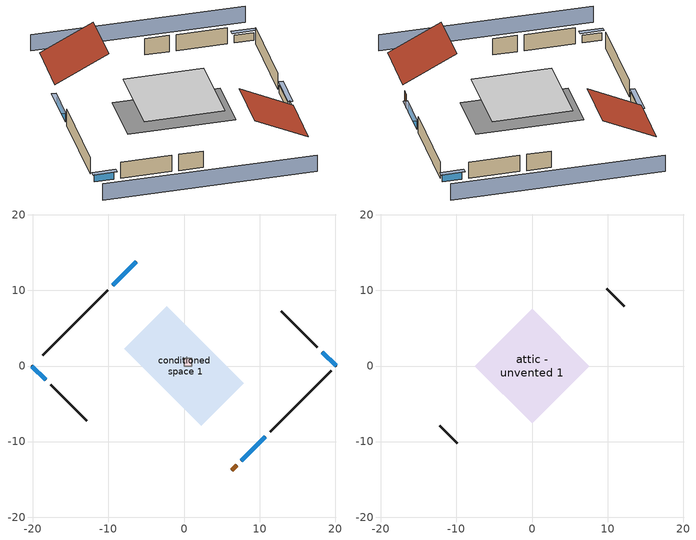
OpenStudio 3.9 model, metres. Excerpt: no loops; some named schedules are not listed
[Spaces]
conditioned space 1
 floor foundation (Slab1 construction): -7.88,2.26 -2.26,7.88 7.88,-2.26 2.26,-7.88 z0
 wall outside (Wall1 construction): -10.08,10.03 -18.69,1.42 z0:2.44
 wall outside (Wall2 construction): 17.63,2.48 12.84,7.27 z0:2.44
 wall outside (Wall3 construction): 11.38,-8.73 19.46,-0.66 z0:2.44
 wall outside (Wall4 construction): -17.63,-2.48 -12.84,-7.27 z0:2.44
 wall outside (AdiabaticWallConstruction): -6.3,13.81 -9.42,10.69 / 7.61,-12.51 10.72,-9.39 z0:1.19; 20.11,0 18.29,1.82 / -20.11,0 -18.29,-1.82 z0:1.13
 wall outside (AdiabaticWallConstruction 1): 6.3,-13.81 6.95,-13.16 z0:2.03
 window (WindowConstruction): -6.3,13.81 -9.42,10.69 z0:1.19
 window (WindowConstruction 1): 20.11,0 18.29,1.82 z0:1.13
 window (WindowConstruction 2): 7.61,-12.5 10.72,-9.39 z0:1.19
 window (WindowConstruction 3): -20.11,0 -18.29,-1.82 z0:1.13
 door (Door): 6.3,-13.81 6.95,-13.16 z0:2.03
furnace airloop ret air space
 floor adiabatic (AdiabaticConst): 0,0 0,1 1,1 1,0 z0
 wall adiabatic (AdiabaticConst): 0,1 0,0 1,0 1,1 0,1 z0:1
 ceiling adiabatic (AdiabaticConst): 1,0 1,1 0,1 0,0 z1
attic - unvented 1
 floor to conditioned space 1 (Floor1 construction Reversed): -7.55,0 0,7.55 7.55,0 0,-7.55 z2.44
 wall outside (Wall5 construction): 12.19,7.92 9.89,10.22 z0:2.44
 wall outside (Wall6 construction): -12.19,-7.92 -9.89,-10.22 z0:2.44
 roof outside (Roof1 construction): -5.65,14.46,2.44 -0.6,9.41,6.01 5.05,15.06,6.01 0,20.11,2.44
 roof outside (Roof2 construction): 5.65,-14.46,2.44 0.6,-9.41,6.01 -5.05,-15.06,6.01 0,-20.11,2.44
shading: -23.34,-3.23 -3.23,-23.34 / 23.34,3.23 3.23,23.34 z0:2.44; -9.64,10.48 -6.09,14.02 -6.52,14.45 -10.07,10.91 z1.49; 18.07,2.04 20.33,-0.22 20.76,0.22 18.5,2.47 z1.43; 10.94,-9.17 7.39,-12.72 7.82,-13.15 11.37,-9.6 z1.49; -18.07,-2.04 -20.33,0.22 -20.76,-0.22 -18.5,-2.47 z1.43
[Site]
Portland Intl Arpt_OR: Latitude {deg}=45.59; Longitude {deg}=-122.6; Time Zone {hr}=-8; Elevation {m}=33; Terrain=Suburbs; Keep Site Location Information=Yes
[Site:GroundTemperature:Shallow]
10.2558, 8.96328, 8.85977, 9.47314, 11.9355, 14.3863, 16.5111, 17.8571, 17.9714, 16.8767, 14.8061, 12.4304
[Site:WaterMainsTemperature]
Calculation Method=Schedule; Temperature Schedule=mains temperature schedule
[Building]
Building 1
[Material] Roughness=Rough
Name | Thickness {m} | Conductivity {W/m-K} | Density {kg/m3} | Specific Heat {J/kg-K} | Thermal Absorptance | Solar Absorptance | Visible Absorptance
asphalt or fiberglass shingles | 0.00635 | 0.162714 | 1121.4 | 1465.45 | 0.9 | 0.85 | 0.85
roof rigid ins | 0.00281632 | 0.029427 | 32.04 | 1214.23 | 0.9 | 0.7 | 0.7
osb sheathing 0.5 in. | 0.0127 | 0.115458 | 512.64 | 1214.23 | 0.9 | 0.6 | 0.6
wood siding | 0.0254 | 0.102417 | 544.68 | 1172.36 | 0.9 | 0.85 | 0.85
osb sheathing 0.5 in. 1 | 0.0127 | 0.115458 | 512.64 | 1214.23 | 0.9 | 0.7 | 0.7
wall stud and cavity | 0.1397 | 0.117713 | 139.0536 | 1170.24 | 0.9 | 0.7 | 0.7
gypsum board | 0.0127 | 0.160291 | 801 | 837.4 | 0.9 | 0.6 | 0.6
wall stud and cavity 1 | 0.1397 | 0.727959 | 139.0536 | 1170.24 | 0.9 | 0.6 | 0.6
ceiling loosefill ins | 0.254 | 0.0480833 | 16.02 | 1046.75 | 0.9 | 0.7 | 0.7
ceiling stud and cavity | 0.1397 | 0.104117 | 65.682 | 1177.47 | 0.9 | 0.7 | 0.7
concrete 4.0 in. | 0.1016 | 1.803125 | 2242.8 | 837.4 | 0.9 | 0.7 | 0.7
floor covering | 0.0127 | 0.0450781 | 54.468 | 1339.84 | 0.9 | 0.9 | 0.9
wood siding 1; wood siding 2 | 0.0254 | 0.102417 | 544.68 | 1172.36
wall rigid ins | 0.512978 | 0.029427 | 32.04 | 1214.23 | 0.9 | 0.7 | 0.7
wall stud and cavity 2 | 0.0889 | 0.380278 | 52.3479 | 1209.89 | 0.9 | 0.7 | 0.7
door material | 0.04445 | 0.0612267 | 512.64 | 1214.23 | 0.9 | 0.7 | 0.7
wall stud and cavity 3 | 0.0889 | 0.391764 | 83.0341 | 1211.67 | 0.9 | 0.7 | 0.7
furniture material conditioned space 1 | 0.1524 | 0.115458 | 640.8 | 1214.23 | 0.9 | 0.6 | 0.6
[Construction]
Roof1 construction; Roof2 construction: asphalt or fiberglass shingles, roof rigid ins, osb sheathing 0.5 in.
Wall1 construction; Wall2 construction; Wall3 construction; Wall4 construction: wood siding, osb sheathing 0.5 in. 1, wall stud and cavity, gypsum board
Wall5 construction; Wall6 construction: wood siding, osb sheathing 0.5 in. 1, wall stud and cavity 1
Floor1 construction Reversed: gypsum board, ceiling stud and cavity, ceiling loosefill ins
Slab1 construction: concrete 4.0 in., floor covering
WindowConstruction; WindowConstruction 1; WindowConstruction 2; WindowConstruction 3: WindowMaterial
AdiabaticWallConstruction: wood siding 1, wall rigid ins, wall stud and cavity 2, gypsum board
Door: door material
AdiabaticWallConstruction 1: wood siding 2, wall rigid ins, wall stud and cavity 2, gypsum board
PartitionWallConstruction: gypsum board, wall stud and cavity 3, gypsum board
furniture construction conditioned space 1: furniture material conditioned space 1
AdiabaticConst: Adiabatic
[WindowMaterial:SimpleGlazingSystem]
WindowMaterial: U-Factor {W/m2-K}=6.58648; Solar Heat Gain Coefficient=0.76
[Material:NoMass]
Adiabatic: Roughness=Rough; Thermal Resistance {m2-K/W}=176.1
[ThermalZone] Multiplier=1; Use Ideal Air Loads=No
Name | Volume {m3} | Thermostat
conditioned space | 278.185 | conditioned space temperature setpoint
attic - unvented | 90.8252
furnace airloop ret air zone | 1
[Sizing:Zone] Zone Cooling Design Supply Air Temperature Input Method=SupplyAirTemperature; Zone Cooling Design Supply Air Temperature {C}=14; Zone Cooling Design Supply Air Temperature Difference {deltaC}=11.11; Zone Heating Design Supply Air Temperature Input Method=SupplyAirTemperature; Zone Heating Design Supply Air Temperature {C}=40; Zone Heating Design Supply Air Temperature Difference {deltaC}=11.11; Zone Cooling Design Supply Air Humidity Ratio {kg-H2O/kg-air}=0.0085; Zone Heating Design Supply Air Humidity Ratio {kg-H2O/kg-air}=0.008; Cooling Design Air Flow Method=DesignDay; Heating Design Air Flow Method=DesignDay; Account for Dedicated Outdoor Air System=No; Dedicated Outdoor Air System Control Strategy=NeutralSupplyAir; Dedicated Outdoor Air Low Setpoint Temperature for Design {C}=autosize; Dedicated Outdoor Air High Setpoint Temperature for Design {C}=autosize; Zone Load Sizing Method=Sensible Load Only No Latent Load; Zone Latent Cooling Design Supply Air Humidity Ratio Input Method=HumidityRatioDifference; Zone Cooling Design Supply Air Humidity Ratio Difference {kgWater/kgDryAir}=0.005; Zone Latent Heating Design Supply Air Humidity Ratio Input Method=HumidityRatioDifference; Zone Humidification Design Supply Air Humidity Ratio Difference {kgWater/kgDryAir}=0.005; Sizing Option=Coincident
attic - unvented; furnace airloop ret air zone
[Space]
Name | Thermal Zone | Volume {m3}
conditioned space 1 | conditioned space | 278.185
attic - unvented 1 | attic - unvented | 90.8252
furnace airloop ret air space | furnace airloop ret air zone
[ThermostatSetpoint:DualSetpoint]
conditioned space temperature setpoint: Heating Setpoint Temperature Schedule=heating setpoint; Cooling Setpoint Temperature Schedule=cooling setpoint; Temperature Difference Between Cutout And Setpoint {deltaC}=0
[Foundation:Kiva]
Foundation Kiva 1: Initial Indoor Air Temperature {C}=16.6667; Wall Height Above Grade {m}=0.1016; Wall Depth Below Slab {m}=0.2032
[Foundation:Kiva:Settings]
Soil Conductivity {W/m-K}=1.3848; Soil Density {kg/m3}=1842.3; Soil Specific Heat {J/kg-K}=418.7; Ground Solar Absorptivity=0.9; Ground Thermal Absorptivity=0.9; Ground Surface Roughness {m}=0.03; Far-Field Width {m}=40; Deep-Ground Boundary Condition=ZeroFlux; Deep-Ground Depth {m}=40; Minimum Cell Dimension {m}=0.2; Maximum Cell Growth Coefficient=3; Simulation Timestep=Timestep
[SurfaceProperty:ExposedFoundationPerimeter]
Slab1: Exposed Perimeter Calculation Method=TotalExposedPerimeter; Total Exposed Perimeter {m}=44.59224
[SurfaceProperty:IncidentSolarMultiplier] Incident Solar Multiplier=1; Incident Solar Multiplier Schedule=trans schedule winter=0.85 summer=0.7
Window1; Window2; Window3; Window4
[InternalMass:Definition] Design Level Calculation Method=SurfaceArea
Name | Construction | Surface Area {m2}
partition wall mass | PartitionWallConstruction | 114.085
furniture mass conditioned space 1 | furniture construction conditioned space 1 | 45.63397
[InternalMass] Space or SpaceType=conditioned space 1; Multiplier=1
Name | Internal Mass Definition
partition wall mass | partition wall mass
furniture mass conditioned space 1 | furniture mass conditioned space 1
[EnergyManagementSystem:Sensor]
Name | Output Variable or Output Meter Index Key | Output Variable or Output Meter
water_heater_T_set | water heater setpoint | Schedule Value
out_pb_s |  | Site Outdoor Air Barometric Pressure
out_wt_s |  | Site Outdoor Air Humidity Ratio
site_vw_s |  | Site Wind Speed
cool_season | cooling season schedule | Schedule Value
furnace_airloop_AH_MFR_s | Node 5 | System Node Mass Flow Rate
furnace_airloop_AH_VFR_s | Node 5 | System Node Current Density Volume Flow Rate
furnace_airloop_AH_Tout_s | Node 5 | System Node Temperature
furnace_airloop_AH_Wout_s | Node 5 | System Node Humidity Ratio
furnace_airloop_RA_T_s | Node 8 | System Node Temperature
furnace_airloop_Ra_W_s | Node 8 | System Node Humidity Ratio
furnace_airloop_0_DZ_T_s | attic - unvented | Zone Air Temperature
furnace_airloop_0_DZ_W_s | attic - unvented | Zone Mean Air Humidity Ratio
natural_vent_s | natural vent schedule | Schedule Value
htg_sp_s | heating setpoint | Schedule Value
clg_sp_s | cooling setpoint | Schedule Value
mech_vent_range_fan_0_sch_s | mech vent range fan 0 schedule | Schedule Value
mech_vent_bath_fan_0_sch_s | mech vent bath fan 0 schedule | Schedule Value
clothes_dryer_exhaust_0_sch_s | clothes_dryer | Schedule Value
htg_load_cond |  | Heating:EnergyTransfer:Zone:CONDITIONED SPACE
clg_load_cond |  | Cooling:EnergyTransfer:Zone:CONDITIONED SPACE
htg_load_duct |  | Heating:EnergyTransfer:Zone:FURNACE AIRLOOP RET AIR ZONE
clg_load_duct |  | Cooling:EnergyTransfer:Zone:FURNACE AIRLOOP RET AIR ZONE
s_conv | Floor1 | Surface Inside Face Convection Heat Gain Energy
s_ig | Floor1 | Surface Inside Face Internal Gains Radiation Heat Gain Energy
s_sol | Floor1 | Surface Inside Face Solar Radiation Heat Gain Energy
s_lgt | Floor1 | Surface Inside Face Lights Radiation Heat Gain Energy
s_surf | Floor1 | Surface Inside Face Net Surface Thermal Radiation Heat Gain Energy
s_conv_1 | Slab1 | Surface Inside Face Convection Heat Gain Energy
s_ig_1 | Slab1 | Surface Inside Face Internal Gains Radiation Heat Gain Energy
s_sol_1 | Slab1 | Surface Inside Face Solar Radiation Heat Gain Energy
s_lgt_1 | Slab1 | Surface Inside Face Lights Radiation Heat Gain Energy
s_surf_1 | Slab1 | Surface Inside Face Net Surface Thermal Radiation Heat Gain Energy
ss_sol | Door1 | Surface Inside Face Solar Radiation Heat Gain Energy
ss_lgt | Door1 | Surface Inside Face Lights Radiation Heat Gain Energy
ss_conv | Door1 | Surface Inside Face Convection Heat Gain Energy
ss_ig | Door1 | Surface Inside Face Internal Gains Radiation Heat Gain Energy
ss_surf | Door1 | Surface Inside Face Net Surface Thermal Radiation Heat Gain Energy
ss_conv_1 | Window1 | Surface Inside Face Convection Heat Gain Energy
ss_ig_1 | Window1 | Surface Inside Face Internal Gains Radiation Heat Gain Energy
ss_surf_1 | Window1 | Surface Inside Face Net Surface Thermal Radiation Heat Gain Energy
ss_trans_in | Window1 | Surface Window Transmitted Solar Radiation Rate
ss_back_out | Window1 | Surface Window Shortwave from Zone Back Out Window Heat Transfer Rate
ss_trans_out | Window1 | Surface Inside Face Initial Transmitted Diffuse Transmitted Out Window Solar Radiation Rate
ss_conv_2 | Window2 | Surface Inside Face Convection Heat Gain Energy
ss_ig_2 | Window2 | Surface Inside Face Internal Gains Radiation Heat Gain Energy
ss_surf_2 | Window2 | Surface Inside Face Net Surface Thermal Radiation Heat Gain Energy
ss_trans_in_1 | Window2 | Surface Window Transmitted Solar Radiation Rate
ss_back_out_1 | Window2 | Surface Window Shortwave from Zone Back Out Window Heat Transfer Rate
ss_trans_out_1 | Window2 | Surface Inside Face Initial Transmitted Diffuse Transmitted Out Window Solar Radiation Rate
ss_conv_3 | Window3 | Surface Inside Face Convection Heat Gain Energy
ss_ig_3 | Window3 | Surface Inside Face Internal Gains Radiation Heat Gain Energy
ss_surf_3 | Window3 | Surface Inside Face Net Surface Thermal Radiation Heat Gain Energy
ss_trans_in_2 | Window3 | Surface Window Transmitted Solar Radiation Rate
ss_back_out_2 | Window3 | Surface Window Shortwave from Zone Back Out Window Heat Transfer Rate
ss_trans_out_2 | Window3 | Surface Inside Face Initial Transmitted Diffuse Transmitted Out Window Solar Radiation Rate
ss_conv_4 | Window4 | Surface Inside Face Convection Heat Gain Energy
ss_ig_4 | Window4 | Surface Inside Face Internal Gains Radiation Heat Gain Energy
ss_surf_4 | Window4 | Surface Inside Face Net Surface Thermal Radiation Heat Gain Energy
ss_trans_in_3 | Window4 | Surface Window Transmitted Solar Radiation Rate
ss_back_out_3 | Window4 | Surface Window Shortwave from Zone Back Out Window Heat Transfer Rate
ss_trans_out_3 | Window4 | Surface Inside Face Initial Transmitted Diffuse Transmitted Out Window Solar Radiation Rate
s_conv_2 | Wall1 | Surface Inside Face Convection Heat Gain Energy
s_ig_2 | Wall1 | Surface Inside Face Internal Gains Radiation Heat Gain Energy
s_sol_2 | Wall1 | Surface Inside Face Solar Radiation Heat Gain Energy
s_lgt_2 | Wall1 | Surface Inside Face Lights Radiation Heat Gain Energy
s_surf_2 | Wall1 | Surface Inside Face Net Surface Thermal Radiation Heat Gain Energy
s_conv_3 | Wall2 | Surface Inside Face Convection Heat Gain Energy
s_ig_3 | Wall2 | Surface Inside Face Internal Gains Radiation Heat Gain Energy
s_sol_3 | Wall2 | Surface Inside Face Solar Radiation Heat Gain Energy
s_lgt_3 | Wall2 | Surface Inside Face Lights Radiation Heat Gain Energy
s_surf_3 | Wall2 | Surface Inside Face Net Surface Thermal Radiation Heat Gain Energy
s_conv_4 | Wall3 | Surface Inside Face Convection Heat Gain Energy
s_ig_4 | Wall3 | Surface Inside Face Internal Gains Radiation Heat Gain Energy
s_sol_4 | Wall3 | Surface Inside Face Solar Radiation Heat Gain Energy
s_lgt_4 | Wall3 | Surface Inside Face Lights Radiation Heat Gain Energy
s_surf_4 | Wall3 | Surface Inside Face Net Surface Thermal Radiation Heat Gain Energy
s_conv_5 | Wall4 | Surface Inside Face Convection Heat Gain Energy
s_ig_5 | Wall4 | Surface Inside Face Internal Gains Radiation Heat Gain Energy
s_sol_5 | Wall4 | Surface Inside Face Solar Radiation Heat Gain Energy
s_lgt_5 | Wall4 | Surface Inside Face Lights Radiation Heat Gain Energy
s_surf_5 | Wall4 | Surface Inside Face Net Surface Thermal Radiation Heat Gain Energy
im_conv | furniture mass conditioned space 1 | Surface Inside Face Convection Heat Gain Energy
im_ig | furniture mass conditioned space 1 | Surface Inside Face Internal Gains Radiation Heat Gain Energy
im_sol | furniture mass conditioned space 1 | Surface Inside Face Solar Radiation Heat Gain Energy
im_lgt | furniture mass conditioned space 1 | Surface Inside Face Lights Radiation Heat Gain Energy
im_surf | furniture mass conditioned space 1 | Surface Inside Face Net Surface Thermal Radiation Heat Gain Energy
im_conv_1 | partition wall mass | Surface Inside Face Convection Heat Gain Energy
im_ig_1 | partition wall mass | Surface Inside Face Internal Gains Radiation Heat Gain Energy
im_sol_1 | partition wall mass | Surface Inside Face Solar Radiation Heat Gain Energy
im_lgt_1 | partition wall mass | Surface Inside Face Lights Radiation Heat Gain Energy
im_surf_1 | partition wall mass | Surface Inside Face Net Surface Thermal Radiation Heat Gain Energy
airflow_gain | infil flow | Infiltration Sensible Heat Gain Energy
airflow_loss | infil flow | Infiltration Sensible Heat Loss Energy
airflow_gain_1 | natural vent flow | Infiltration Sensible Heat Gain Energy
airflow_loss_1 | natural vent flow | Infiltration Sensible Heat Loss Energy
airflow_gain_2 | whole house fan flow | Infiltration Sensible Heat Gain Energy
airflow_loss_2 | whole house fan flow | Infiltration Sensible Heat Loss Energy
mv_conv | mech vent bath fan 0 | Electric Equipment Convective Heating Energy
mv_rad | mech vent bath fan 0 | Electric Equipment Radiant Heating Energy
mv_conv_1 | mech vent house fan | Electric Equipment Convective Heating Energy
mv_rad_1 | mech vent house fan | Electric Equipment Radiant Heating Energy
mv_conv_2 | mech vent house fan cfis | Electric Equipment Convective Heating Energy
mv_rad_2 | mech vent house fan cfis | Electric Equipment Radiant Heating Energy
mv_conv_3 | mech vent range fan 0 | Electric Equipment Convective Heating Energy
mv_rad_3 | mech vent range fan 0 | Electric Equipment Radiant Heating Energy
mv_conv_4 | mech vent house fan latent load | Other Equipment Convective Heating Energy
mv_rad_4 | mech vent house fan latent load | Other Equipment Radiant Heating Energy
mv_conv_5 | mech vent house fan sensible load | Other Equipment Convective Heating Energy
mv_rad_5 | mech vent house fan sensible load | Other Equipment Radiant Heating Energy
ducts_conv | furnace airloop_0 RetCondToRP | Other Equipment Convective Heating Energy
ducts_rad | furnace airloop_0 RetCondToRP | Other Equipment Radiant Heating Energy
ducts_conv_1 | furnace airloop_0 RetLatLkToRP | Other Equipment Convective Heating Energy
ducts_rad_1 | furnace airloop_0 RetLatLkToRP | Other Equipment Radiant Heating Energy
ducts_conv_2 | furnace airloop_0 RetSensLkToRP | Other Equipment Convective Heating Energy
ducts_rad_2 | furnace airloop_0 RetSensLkToRP | Other Equipment Radiant Heating Energy
ducts_conv_3 | furnace airloop_0 SupCondToLv | Other Equipment Convective Heating Energy
ducts_rad_3 | furnace airloop_0 SupCondToLv | Other Equipment Radiant Heating Energy
ducts_conv_4 | furnace airloop_0 SupLatLkToCond | Other Equipment Convective Heating Energy
ducts_rad_4 | furnace airloop_0 SupLatLkToCond | Other Equipment Radiant Heating Energy
ducts_conv_5 | furnace airloop_0 SupSensLkToCond | Other Equipment Convective Heating Energy
ducts_rad_5 | furnace airloop_0 SupSensLkToCond | Other Equipment Radiant Heating Energy
ig_lgt_conv | interior lighting | Lights Convective Heating Energy
ig_lgt_rad | interior lighting | Lights Radiant Heating Energy
ig_lgt_vis | interior lighting | Lights Visible Radiation Heating Energy
ig_ee_conv | clothes dryer | Electric Equipment Convective Heating Energy
ig_ee_rad | clothes dryer | Electric Equipment Radiant Heating Energy
ig_ee_conv_1 | clothes washer | Electric Equipment Convective Heating Energy
ig_ee_rad_1 | clothes washer | Electric Equipment Radiant Heating Energy
ig_ee_conv_2 | cooking range | Electric Equipment Convective Heating Energy
ig_ee_rad_2 | cooking range | Electric Equipment Radiant Heating Energy
ig_ee_conv_3 | dishwasher | Electric Equipment Convective Heating Energy
ig_ee_rad_3 | dishwasher | Electric Equipment Radiant Heating Energy
ig_ee_conv_4 | fridge | Electric Equipment Convective Heating Energy
ig_ee_rad_4 | fridge | Electric Equipment Radiant Heating Energy
ig_ee_conv_5 | misc plug loads | Electric Equipment Convective Heating Energy
ig_ee_rad_5 | misc plug loads | Electric Equipment Radiant Heating Energy
ig_ee_conv_6 | misc tv | Electric Equipment Convective Heating Energy
ig_ee_rad_6 | misc tv | Electric Equipment Radiant Heating Energy
ig_ee_conv_7 | whole house fan | Electric Equipment Convective Heating Energy
ig_ee_rad_7 | whole house fan | Electric Equipment Radiant Heating Energy
ig_oe_conv | clothes dryer 1 | Other Equipment Convective Heating Energy
ig_oe_rad | clothes dryer 1 | Other Equipment Radiant Heating Energy
ig_oe_conv_1 | cooking range 1 | Other Equipment Convective Heating Energy
ig_oe_rad_1 | cooking range 1 | Other Equipment Radiant Heating Energy
ig_oe_conv_2 | general water use latent | Other Equipment Convective Heating Energy
ig_oe_rad_2 | general water use latent | Other Equipment Radiant Heating Energy
[OtherEquipment:Definition] Design Level Calculation Method=EquipmentLevel
Name | Design Level {W} | Fraction Latent | Fraction Radiant | Fraction Lost
water heater sens; furnace airloop_0 SupSensLkToCond; furnace airloop_0 SupCondToLv; furnace airloop_0 RetCondToRP; furnace airloop_0 RetSensLkToRP; furnace airloop_0 SupCondToDZ; furnace airloop_0 RetCondToDZ; furnace airloop_0 SupSensLkToDZ; mech vent house fan sensible load | 0 | 0 | 0 | 0
water heater lat; furnace airloop_0 SupLatLkToCond; furnace airloop_0 RetLatLkToRP; furnace airloop_0 SupLatLkToDZ; mech vent house fan latent load | 0 | 1 | 0 | 0
water heater energy adjustment1 | 0.01 | 0 | 0 | 1
clothes dryer 2 | 0 | 0.015 | 0.081 | 0.85
cooking range 2 | 0 | 0.08 | 0.432 | 0.2
general water use sensible | -61.6891 | 0 | 0.6 | 0
general water use latent | 62.594 | 1 | 0 | 0
[OtherEquipment]
Name | Other Equipment Definition | Space or SpaceType | Schedule | Fuel Type
water heater sens | water heater sens | conditioned space 1 | Always On Discrete
water heater lat | water heater lat | conditioned space 1 | Always On Discrete
water heater energy adjustment1 | water heater energy adjustment1 | conditioned space 1 | Always On Discrete | Electricity
clothes dryer 1 | clothes dryer 2 | conditioned space 1 | clothes_dryer | Electricity
cooking range 1 | cooking range 2 | conditioned space 1 | cooking_range | Electricity
general water use sensible | general water use sensible | conditioned space 1 | general water use schedule
general water use latent | general water use latent | conditioned space 1 | general water use schedule
furnace airloop_0 SupSensLkToCond | furnace airloop_0 SupSensLkToCond | conditioned space 1 | Always On Discrete
furnace airloop_0 SupLatLkToCond | furnace airloop_0 SupLatLkToCond | conditioned space 1 | Always On Discrete
furnace airloop_0 SupCondToLv | furnace airloop_0 SupCondToLv | conditioned space 1 | Always On Discrete
furnace airloop_0 RetCondToRP | furnace airloop_0 RetCondToRP | furnace airloop ret air space | Always On Discrete
furnace airloop_0 RetSensLkToRP | furnace airloop_0 RetSensLkToRP | furnace airloop ret air space | Always On Discrete
furnace airloop_0 RetLatLkToRP | furnace airloop_0 RetLatLkToRP | furnace airloop ret air space | Always On Discrete
furnace airloop_0 SupCondToDZ | furnace airloop_0 SupCondToDZ | attic - unvented 1 | Always On Discrete
furnace airloop_0 RetCondToDZ | furnace airloop_0 RetCondToDZ | attic - unvented 1 | Always On Discrete
furnace airloop_0 SupSensLkToDZ | furnace airloop_0 SupSensLkToDZ | attic - unvented 1 | Always On Discrete
furnace airloop_0 SupLatLkToDZ | furnace airloop_0 SupLatLkToDZ | attic - unvented 1 | Always On Discrete
mech vent house fan sensible load | mech vent house fan sensible load | conditioned space 1 | Always On Discrete
mech vent house fan latent load | mech vent house fan latent load | conditioned space 1 | Always On Discrete
[ElectricEquipment:Definition] Design Level Calculation Method=EquipmentLevel
Name | Design Level {W} | Fraction Latent | Fraction Radiant | Fraction Lost
clothes washer | 337.704 | 0.03 | 0.162 | 0.7
clothes dryer | 8111.68 | 0.015 | 0.081 | 0.85
dishwasher | 1107.14 | 0.3 | 0.18 | 0.4
fridge | 41.7123 | 0 | 0.6 | 0
cooking range | 1291.76 | 0.08 | 0.432 | 0.2
misc tv | 1150.25 | 0 | 0.6 | 0
misc plug loads | 683.784 | 0.021 | 0.558 | 0.049
whole house fan; mech vent house fan | 0 | 0 | 0 | 1
mech vent house fan cfis | 0 | 0 | 0 | 0
mech vent range fan 0; mech vent bath fan 0 | 30 | 0 | 0 | 1
[ElectricEquipment] Space or SpaceType=conditioned space 1
Name | Electric Equipment Definition | Schedule
clothes washer | clothes washer | clothes_washer
clothes dryer | clothes dryer | clothes_dryer
dishwasher | dishwasher | dishwasher
fridge | fridge | fridge schedule
cooking range | cooking range | cooking_range
misc tv | misc tv | plug_loads_tv
misc plug loads | misc plug loads | plug_loads_other
whole house fan | whole house fan | Always On Discrete
mech vent house fan | mech vent house fan | mech vent house fan schedule
mech vent house fan cfis | mech vent house fan cfis | mech vent house fan cfis schedule
mech vent range fan 0 | mech vent range fan 0 | mech vent range fan 0 schedule
mech vent bath fan 0 | mech vent bath fan 0 | mech vent bath fan 0 schedule
[WaterUse:Equipment:Definition]
Name | Peak Flow Rate {m3/s}
clothes washer | 2.11627e-05
dishwasher | 9.1944e-06
[Lights:Definition]
interior lighting: Design Level Calculation Method=LightingLevel; Lighting Level {W}=240.727; Fraction Radiant=0.6; Fraction Visible=0.2; Return Air Fraction=0
[Lights]
interior lighting: Lights Definition=interior lighting; Space or SpaceType=conditioned space 1; Schedule=lighting_interior; Fraction Replaceable=1
[Exterior:Lights:Definition]
exterior lighting: Design Level {W}=6.19068
[Exterior:Lights]
exterior lighting: Exterior Lights Definition=exterior lighting; Schedule=exterior lighting schedule
[People:Definition]
occupants: Number of People Calculation Method=People; Number of People {people}=3; Fraction Radiant=0.314171; Sensible Heat Fraction=0.56303; Carbon Dioxide Generation Rate {m3/s-W}=0; Enable ASHRAE 55 Comfort Warnings=No; Mean Radiant Temperature Calculation Type=EnclosureAveraged
[People]
occupants: People Definition=occupants; Space or SpaceType=conditioned space 1; Number of People Schedule=occupants; Activity Level Schedule=occupants activity schedule; Multiplier=1
[ZoneMixing] Schedule=Always On Continuous; Design Flow Rate Calculation Method=Flow/Zone; Design Flow Rate {m3/s}=0
Name | Zone or Space | Source Zone or Space
furnace airloop_0 ZoneMixDZToCond mix | conditioned space | attic - unvented
furnace airloop_0 ZoneMixCondToDZ mix; whole house fan mix | attic - unvented | conditioned space
[SpaceInfiltration:DesignFlowRate] Schedule=Always On Discrete
Name | Space or SpaceType | Design Flow Rate Calculation Method | Design Flow Rate {m3/s} | Air Changes per Hour {1/hr} | Constant Term Coefficient | Temperature Term Coefficient | Velocity Term Coefficient | Velocity Squared Term Coefficient
natural vent flow; whole house fan flow; infil flow | conditioned space 1 | Flow/Space | 0
infil attic - unvented 1 | attic - unvented 1 | AirChanges/Hour |  | 0.1 | 1 | 0 | 0 | 0
attic_unvented 1 duct leakage imbalance infil flow | attic - unvented 1 | Flow/Space | 0
